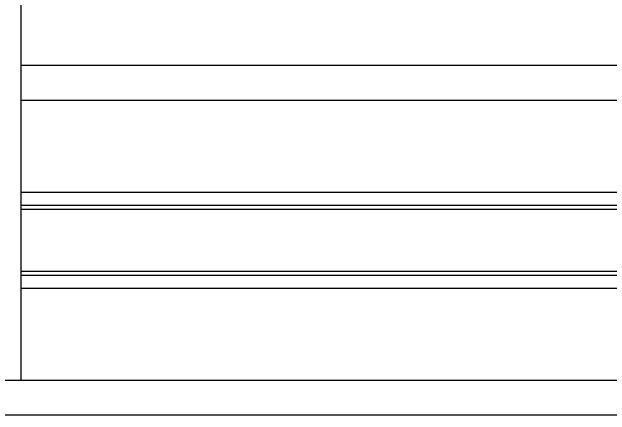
# Model space of a CAD drawing. Header units: millimetres. Extents: x -3183 to 3067, y 1033 to 2218.
# Drawn here: x -2820.23 to -2786.06, y 1863.9 to 1886.96 of the extents above; entities that cross this region are included whole.
import ezdxf

# ---------------------------------------------------------------- set-up
doc = ezdxf.new("R2010")
doc.units = ezdxf.units.MM

msp = doc.modelspace()

# ---------------------------------------------------------------- linework, layer by layer
for p, q in [((-2819.71873, 1933.40453), (-2819.71873, 1865.90453)), ((-2819.71873, 1883.90453), (-2776.88636, 1883.90453)), ((-2819.71873, 1881.90453), (-2776.88636, 1881.90453)), ((-2819.71873, 1876.65453), (-2776.88636, 1876.65453)), ((-2819.71873, 1875.90453), (-2776.88636, 1875.90453)), ((-2819.71873, 1875.68333), (-2776.88636, 1875.68333)), ((-2819.71873, 1872.12572), (-2776.88636, 1872.12572)), ((-2819.71873, 1871.90453), (-2776.88636, 1871.90453)), ((-2819.71873, 1871.15453), (-2776.88636, 1871.15453)), ((-2876.8472, 1865.90453), (-2776.88636, 1865.90453)), ((-2776.88636, 1863.90453), (-2845.41395, 1863.90453))]:
    msp.add_line(p, q)

doc.saveas('drawing.dxf')
